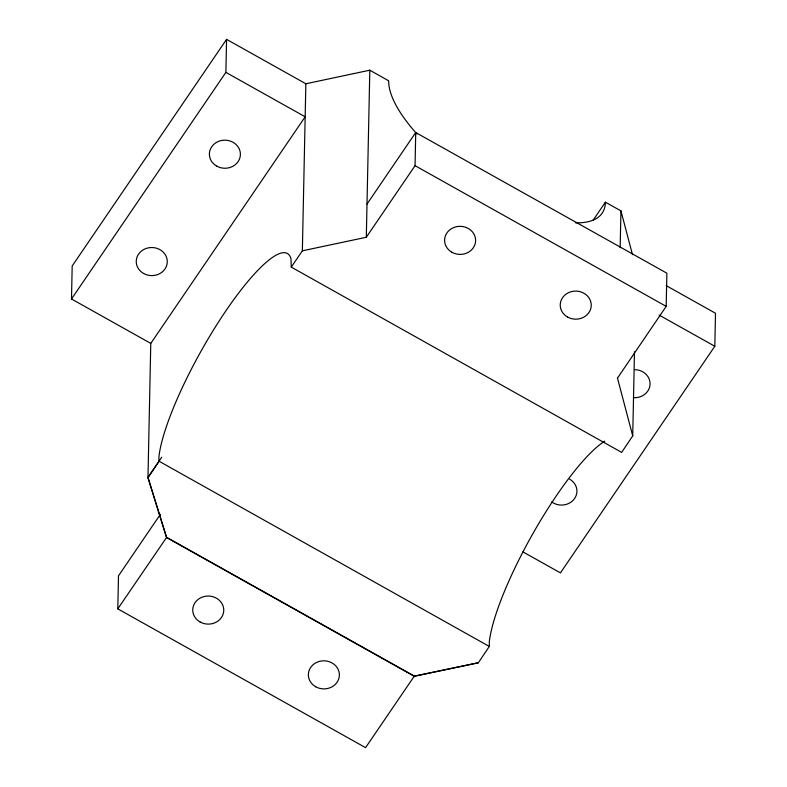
<?xml version="1.0" encoding="UTF-8"?>
<svg xmlns="http://www.w3.org/2000/svg" width="787" height="787" viewBox="0 0 787 787"><rect width="100%" height="100%" fill="white"/><g stroke="black" fill="none" stroke-linecap="round" stroke-linejoin="round"><path stroke-width="1.18" d="M416.972 133.987A127.209 46.669 34.3 0 1 388.67 80.795L369.811 70.2L305.858 83.766L226.567 39.35L225.879 72.374L305.169 116.791L150.779 343.407L147.976 477.689L166.539 537.531L414.326 676.328L478.339 662.762L414.326 676.082L166.549 537.285L147.976 477.443L161.778 457.188M150.779 343.407L71.499 298.991L72.188 265.967L226.567 39.35M414.316 676.83L414.326 676.082L365.571 747.65L117.794 608.853L118.493 575.828L160.371 514.344M166.539 537.531L117.794 608.853M634.479 351.819L632.718 435.9L621.651 452.397L291.269 267.098L302.356 250.827L305.858 83.766M302.356 250.827L366.309 237.261L369.811 70.2M366.309 237.261L415.064 165.673L415.723 132.531L666.874 273.197L666.186 306.359L617.451 378.163M620.166 247.738L620.943 210.877L605.4 202.2A127.209 46.669 34.3 0 1 575.494 222.819M522.942 551.884L560.442 572.887L714.822 346.27L715.501 313.256L666.215 285.642M147.976 477.689L159.033 461.212L158.885 457.06A127.209 27.486 -60.7 0 1 223.429 314.485A127.209 27.486 -60.7 0 1 290.974 258.677L291.269 267.098M71.499 298.991L225.879 72.374M366.978 204.108L415.723 132.531M592.965 220.449L605.4 202.2M478.339 662.762L489.406 646.284L489.268 642.123A127.209 27.486 -60.7 0 1 534.707 530.458A127.209 27.486 -60.7 0 1 604.711 441.182M415.064 165.673L666.186 306.359M659.103 315.066L714.822 346.27M159.033 461.212L489.416 646.511M620.943 210.877L632.473 254.644M617.441 377.937L632.718 435.9M634.981 369.664A15.514 14.038 1.2 0 1 650.062 384.145A15.514 14.038 1.2 0 1 634.125 397.73M569.552 479.116A15.514 14.038 1.2 0 1 574.077 499.214A15.514 14.038 1.2 0 1 551.648 501.899M143.637 273.492A15.514 14.038 1.2 0 0 167.277 262.012A15.514 14.038 1.2 0 0 144.385 249.184A15.514 14.038 1.2 0 0 143.637 273.492M216.769 166.146A15.514 14.038 1.2 0 0 240.399 154.665A15.514 14.038 1.2 0 0 217.517 141.837A15.514 14.038 1.2 0 0 216.769 166.146M451.984 252.293A15.514 14.038 1.2 0 0 475.614 240.802A15.514 14.038 1.2 0 0 452.732 227.984A15.514 14.038 1.2 0 0 451.984 252.293M567.614 317.063A15.514 14.038 1.2 0 0 591.244 305.582A15.514 14.038 1.2 0 0 568.362 292.754A15.514 14.038 1.2 0 0 567.614 317.063M200.124 622.005A15.514 14.038 1.2 0 0 223.754 610.525A15.514 14.038 1.2 0 0 200.862 597.707A15.514 14.038 1.2 0 0 200.124 622.005M315.754 686.785A15.514 14.038 1.2 0 0 339.384 675.305A15.514 14.038 1.2 0 0 316.492 662.477A15.514 14.038 1.2 0 0 315.754 686.785"/></g></svg>
